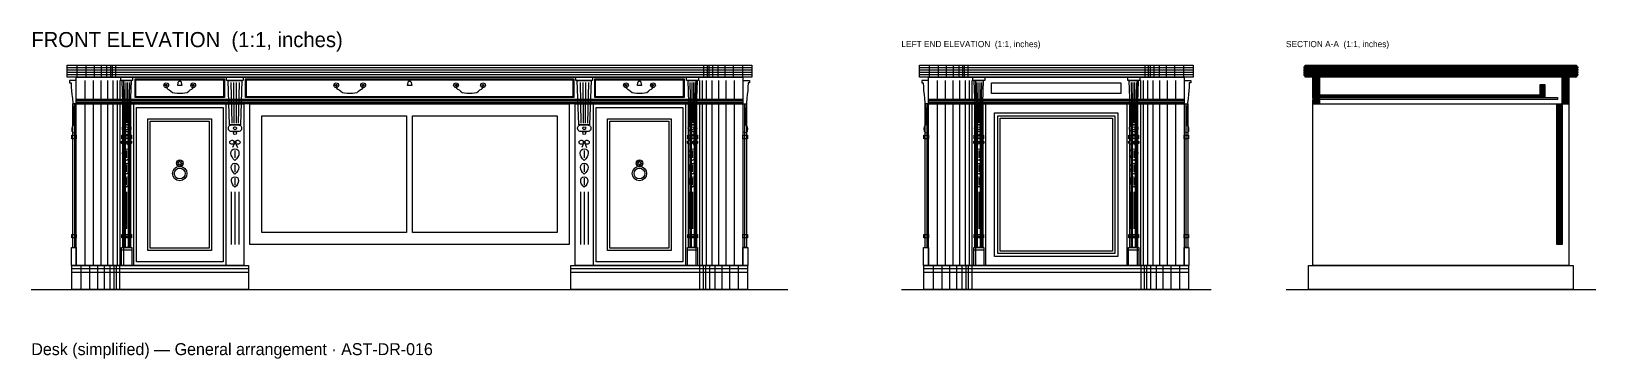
# Model space of a CAD drawing. Header units: inches. Extents: x 0 to 414, y -9 to 40.
# Drawn here: x 0 to 205.6, y -9.1 to 34 of the extents above; entities that cross this region are included whole.
import ezdxf

# ---------------------------------------------------------------- set-up
doc = ezdxf.new("R2010")
doc.units = ezdxf.units.IN
doc.header["$MEASUREMENT"] = 0
for name, color, linetype in [('Front elevation', 7, 'Continuous'), ('Left end elevation', 7, 'Continuous'), ('Section A-A', 7, 'Continuous'), ('Section A-A hatch', 8, 'Continuous')]:
    doc.layers.add(name, color=color, linetype=linetype)

msp = doc.modelspace()

# ---------------------------------------------------------------- hatches: boundary and pattern name
at = {"layer": 'Section A-A hatch'}
h = msp.add_hatch(dxfattribs=at)
h.set_pattern_fill('ANSI31', scale=0.1574803)
h.paths.add_polyline_path([(167.44, 29.53), (203.11, 29.53), (203.11, 29.37), (203.13, 29.37), (203.15, 29.36), (203.17, 29.36), (203.19, 29.35), (203.2, 29.34), (203.22, 29.32), (203.23, 29.31), (203.24, 29.29), (203.25, 29.27), (203.26, 29.25), (203.26, 29.23), (203.26, 29.21), (203.26, 29.19), (203.26, 29.17), (203.25, 29.15), (203.24, 29.13), (203.23, 29.12), (203.22, 29.1), (203.2, 29.09), (203.19, 29.08), (203.17, 29.07), (203.15, 29.06), (203.13, 29.06), (203.11, 29.06), (203.13, 29.05), (203.15, 29.05), (203.17, 29.04), (203.19, 29.03), (203.2, 29.02), (203.22, 29.01), (203.23, 28.99), (203.24, 28.98), (203.25, 28.96), (203.26, 28.94), (203.26, 28.92), (203.26, 28.9), (203.26, 28.88), (203.26, 28.86), (203.25, 28.84), (203.24, 28.82), (203.23, 28.8), (203.22, 28.79), (203.2, 28.77), (203.19, 28.76), (203.17, 28.75), (203.15, 28.75), (203.13, 28.74), (203.11, 28.74), (203.13, 28.74), (203.15, 28.73), (203.17, 28.73), (203.19, 28.72), (203.2, 28.71), (203.22, 28.69), (203.23, 28.68), (203.24, 28.66), (203.25, 28.64), (203.26, 28.62), (203.26, 28.6), (203.26, 28.58), (203.26, 28.56), (203.26, 28.54), (203.25, 28.52), (203.24, 28.5), (203.23, 28.49), (203.22, 28.47), (203.2, 28.46), (203.19, 28.45), (203.17, 28.44), (203.15, 28.43), (203.13, 28.43), (203.11, 28.43), (203.13, 28.42), (203.15, 28.42), (203.17, 28.41), (203.19, 28.4), (203.2, 28.39), (203.22, 28.38), (203.23, 28.36), (203.24, 28.35), (203.25, 28.33), (203.26, 28.31), (203.26, 28.29), (203.26, 28.27), (203.26, 28.25), (203.26, 28.23), (203.25, 28.21), (203.24, 28.19), (203.23, 28.17), (203.22, 28.16), (203.2, 28.14), (203.19, 28.13), (203.17, 28.12), (203.15, 28.12), (203.13, 28.11), (203.11, 28.11), (203.11, 27.95), (167.44, 27.95), (167.44, 28.11), (167.42, 28.11), (167.4, 28.12), (167.38, 28.12), (167.36, 28.13), (167.34, 28.14), (167.33, 28.16), (167.31, 28.17), (167.3, 28.19), (167.29, 28.21), (167.28, 28.23), (167.28, 28.25), (167.28, 28.27), (167.28, 28.29), (167.28, 28.31), (167.29, 28.33), (167.3, 28.35), (167.31, 28.36), (167.33, 28.38), (167.34, 28.39), (167.36, 28.4), (167.38, 28.41), (167.4, 28.42), (167.42, 28.42), (167.44, 28.43), (167.42, 28.43), (167.4, 28.43), (167.38, 28.44), (167.36, 28.45), (167.34, 28.46), (167.33, 28.47), (167.31, 28.49), (167.3, 28.5), (167.29, 28.52), (167.28, 28.54), (167.28, 28.56), (167.28, 28.58), (167.28, 28.6), (167.28, 28.62), (167.29, 28.64), (167.3, 28.66), (167.31, 28.68), (167.33, 28.69), (167.34, 28.71), (167.36, 28.72), (167.38, 28.73), (167.4, 28.73), (167.42, 28.74), (167.44, 28.74), (167.42, 28.74), (167.4, 28.75), (167.38, 28.75), (167.36, 28.76), (167.34, 28.77), (167.33, 28.79), (167.31, 28.8), (167.3, 28.82), (167.29, 28.84), (167.28, 28.86), (167.28, 28.88), (167.28, 28.9), (167.28, 28.92), (167.28, 28.94), (167.29, 28.96), (167.3, 28.98), (167.31, 28.99), (167.33, 29.01), (167.34, 29.02), (167.36, 29.03), (167.38, 29.04), (167.4, 29.05), (167.42, 29.05), (167.44, 29.06), (167.42, 29.06), (167.4, 29.06), (167.38, 29.07), (167.36, 29.08), (167.34, 29.09), (167.33, 29.1), (167.31, 29.12), (167.3, 29.13), (167.29, 29.15), (167.28, 29.17), (167.28, 29.19), (167.28, 29.21), (167.28, 29.23), (167.28, 29.25), (167.29, 29.27), (167.3, 29.29), (167.31, 29.31), (167.33, 29.32), (167.34, 29.34), (167.36, 29.35), (167.38, 29.36), (167.4, 29.36), (167.42, 29.37), (167.44, 29.37), (167.44, 29.53)])
h = msp.add_hatch(dxfattribs=at)
h.set_pattern_fill('ANSI31', scale=0.1574803)
h.paths.add_polyline_path([(168.46, 27.83), (169.33, 27.83), (169.33, 25.12), (168.46, 25.12), (168.46, 27.83)])
h = msp.add_hatch(dxfattribs=at)
h.set_pattern_fill('ANSI31', scale=0.1574803)
h.paths.add_polyline_path([(198.34, 26.97), (198.93, 26.97), (198.93, 25.24), (198.34, 25.24), (198.34, 26.97)])
h = msp.add_hatch(dxfattribs=at)
h.set_pattern_fill('ANSI31', scale=0.1574803)
h.paths.add_polyline_path([(201.22, 27.95), (202.08, 27.95), (202.08, 24.41), (201.22, 24.41), (201.22, 27.95)])
h = msp.add_hatch(dxfattribs=at)
h.set_pattern_fill('ANSI31', scale=0.1574803)
h.paths.add_polyline_path([(168.46, 25), (169.33, 25), (169.33, 24.41), (168.46, 24.41), (168.46, 25)])
h = msp.add_hatch(dxfattribs=at)
h.set_pattern_fill('ANSI31', scale=0.1574803)
h.paths.add_polyline_path([(169.33, 25.59), (198.93, 25.59), (198.93, 25.24), (169.33, 25.24), (169.33, 25.59)])
h = msp.add_hatch(dxfattribs=at)
h.set_pattern_fill('ANSI31', scale=0.1574803)
h.paths.add_polyline_path([(200.51, 24.41), (201.22, 24.41), (201.22, 5.91), (200.51, 5.91), (200.51, 24.41)])

# ---------------------------------------------------------------- linework, layer by layer
at = {"layer": 'Front elevation'}
for p, q in [((4.72, 29.21), (94.72, 29.21)), ((4.72, 28.9), (94.72, 28.9)), ((5.99, 29.53), (5.99, 27.95)), ((7.19, 29.53), (7.19, 27.95)), ((8.27, 29.53), (8.27, 27.95)), ((9.19, 29.53), (9.19, 27.95)), ((9.9, 29.53), (9.9, 27.95)), ((10.39, 29.53), (10.39, 27.95)), ((10.61, 29.53), (10.61, 27.95)), ((11.08, 29.53), (11.08, 27.95)), ((88.36, 29.53), (88.36, 27.95)), ((88.84, 29.53), (88.84, 27.95)), ((89.06, 29.53), (89.06, 27.95)), ((89.54, 29.53), (89.54, 27.95)), ((90.26, 29.53), (90.26, 27.95)), ((91.18, 29.53), (91.18, 27.95)), ((92.26, 29.53), (92.26, 27.95)), ((93.46, 29.53), (93.46, 27.95)), ((4.72, 28.58), (94.72, 28.58)), ((4.72, 28.27), (94.72, 28.27)), ((7.04, 27.48), (7.04, 25)), ((8.14, 27.48), (8.14, 25)), ((9.14, 27.48), (9.14, 25)), ((10.01, 27.48), (10.01, 25)), ((10.73, 27.48), (10.73, 25)), ((11.28, 27.48), (11.28, 25)), ((11.64, 27.48), (11.64, 25)), ((12.1, 27.48), (12.1, 25)), ((12.18, 27.24), (12.3, 21.89)), ((12.42, 27.24), (12.45, 21.89)), ((12.65, 27.24), (12.61, 21.89)), ((12.89, 27.24), (12.77, 21.89)), ((26.23, 27.24), (26.35, 21.89)), ((26.59, 27.24), (26.63, 21.89)), ((26.95, 27.24), (26.91, 21.89)), ((27.31, 27.24), (27.2, 21.89)), ((72.13, 27.24), (72.25, 21.89)), ((72.5, 27.24), (72.54, 21.89)), ((72.86, 27.24), (72.82, 21.89)), ((73.22, 27.24), (73.1, 21.89)), ((86.56, 27.24), (86.68, 21.89)), ((86.8, 27.24), (86.84, 21.89)), ((87.03, 27.24), (86.99, 21.89)), ((87.27, 27.24), (87.15, 21.89)), ((87.35, 27.48), (87.35, 25)), ((87.81, 27.48), (87.81, 25)), ((88.17, 27.48), (88.17, 25)), ((88.72, 27.48), (88.72, 25)), ((89.44, 27.48), (89.44, 25)), ((90.31, 27.48), (90.31, 25)), ((91.31, 27.48), (91.31, 25)), ((92.4, 27.48), (92.4, 25)), ((5.91, 24.8), (93.54, 24.8)), ((5.69, 24.41), (5.69, 5.51)), ((5.91, 24.61), (93.54, 24.61)), ((7.04, 24.41), (7.04, 3.15)), ((8.14, 24.41), (8.14, 3.15)), ((9.14, 24.41), (9.14, 3.15)), ((10.01, 24.41), (10.01, 3.15)), ((10.73, 24.41), (10.73, 3.15)), ((11.28, 24.41), (11.28, 3.15)), ((11.64, 24.41), (11.64, 3.15)), ((12.1, 24.41), (12.1, 3.15)), ((12.18, 24.41), (12.18, 5.51)), ((12.34, 24.41), (12.34, 5.51)), ((12.73, 24.41), (12.73, 5.51)), ((12.89, 24.41), (12.89, 5.51)), ((13.44, 24.41), (13.44, 3.15)), ((25.59, 24.41), (25.59, 3.15)), ((73.86, 24.41), (73.86, 3.15)), ((86.01, 24.41), (86.01, 3.15)), ((86.56, 24.41), (86.56, 5.51)), ((86.72, 24.41), (86.72, 5.51)), ((87.11, 24.41), (87.11, 5.51)), ((87.27, 24.41), (87.27, 5.51)), ((87.35, 24.41), (87.35, 3.15)), ((87.81, 24.41), (87.81, 3.15)), ((88.17, 24.41), (88.17, 3.15)), ((88.72, 24.41), (88.72, 3.15)), ((89.44, 24.41), (89.44, 3.15)), ((90.31, 24.41), (90.31, 3.15)), ((91.31, 24.41), (91.31, 3.15)), ((92.4, 24.41), (92.4, 3.15)), ((93.76, 24.41), (93.76, 5.51)), ((11.9, 20.08), (13.16, 20.08)), ((86.29, 20.08), (87.55, 20.08)), ((19.32, 16.62), (19.08, 16.62)), ((19.38, 16.76), (19.21, 16.93)), ((19.38, 16.48), (19.21, 16.32)), ((19.51, 16.82), (19.51, 17.06)), ((19.65, 16.76), (19.82, 16.93)), ((19.65, 16.48), (19.82, 16.32)), ((19.71, 16.62), (19.95, 16.62)), ((79.74, 16.62), (79.5, 16.62)), ((79.79, 16.76), (79.63, 16.93)), ((79.79, 16.48), (79.63, 16.32)), ((79.93, 16.82), (79.93, 17.06)), ((80.07, 16.76), (80.24, 16.93)), ((80.07, 16.48), (80.24, 16.32)), ((80.13, 16.62), (80.37, 16.62)), ((19.51, 16.43), (19.51, 16.19)), ((79.93, 16.43), (79.93, 16.19)), ((11.9, 7.01), (13.16, 7.01)), ((86.29, 7.01), (87.55, 7.01)), ((11.86, 5.2), (13.2, 5.2)), ((86.25, 5.2), (87.58, 5.2)), ((5.31, 2.76), (28.54, 2.76)), ((5.31, 2.28), (28.54, 2.28)), ((6.52, 3.15), (6.52, 0)), ((7.66, 3.15), (7.66, 0)), ((8.7, 3.15), (8.7, 0)), ((9.6, 3.15), (9.6, 0)), ((10.32, 3.15), (10.32, 0)), ((10.84, 3.15), (10.84, 0)), ((11.14, 3.15), (11.14, 0)), ((11.61, 3.15), (11.61, 0)), ((70.91, 2.76), (94.13, 2.76)), ((70.91, 2.28), (94.13, 2.28)), ((87.84, 3.15), (87.84, 0)), ((88.3, 3.15), (88.3, 0)), ((88.61, 3.15), (88.61, 0)), ((89.13, 3.15), (89.13, 0)), ((89.85, 3.15), (89.85, 0)), ((90.75, 3.15), (90.75, 0)), ((91.79, 3.15), (91.79, 0)), ((92.93, 3.15), (92.93, 0)), ((0, 0), (99.45, 0))]:
    msp.add_line(p, q, dxfattribs=at)
for points in [[(4.72, 29.53), (94.72, 29.53), (94.72, 27.95), (4.72, 27.95), (4.72, 29.53)], [(5.91, 27.48), (5.04, 27.48), (5.04, 27.17), (5.24, 27.17)], [(5.91, 27.95), (93.54, 27.95), (93.54, 25), (5.91, 25), (5.91, 27.95)], [(11.75, 27.95), (13.32, 27.95), (13.32, 27.48), (11.75, 27.48), (11.75, 27.95)], [(11.94, 27.48), (13.12, 27.48), (12.93, 21.65), (12.14, 21.65), (11.94, 27.48)], [(13.64, 27.72), (25.39, 27.72), (25.39, 25.24), (13.64, 25.24), (13.64, 27.72)], [(13.75, 27.6), (25.28, 27.6), (25.28, 25.35), (13.75, 25.35), (13.75, 27.6)], [(19.71, 27.24), (19.79, 26.85), (19.24, 26.85), (19.32, 27.24)], [(25.67, 27.95), (27.87, 27.95), (27.87, 27.48), (25.67, 27.48), (25.67, 27.95)], [(25.87, 27.48), (27.68, 27.48), (27.48, 21.65), (26.06, 21.65), (25.87, 27.48)], [(28.15, 27.72), (71.3, 27.72), (71.3, 25.24), (28.15, 25.24), (28.15, 27.72)], [(28.27, 27.6), (71.18, 27.6), (71.18, 25.35), (28.27, 25.35), (28.27, 27.6)], [(49.92, 27.24), (50, 26.85), (49.45, 26.85), (49.53, 27.24)], [(71.57, 27.95), (73.78, 27.95), (73.78, 27.48), (71.57, 27.48), (71.57, 27.95)], [(71.77, 27.48), (73.58, 27.48), (73.39, 21.65), (71.97, 21.65), (71.77, 27.48)], [(74.06, 27.72), (85.81, 27.72), (85.81, 25.24), (74.06, 25.24), (74.06, 27.72)], [(74.17, 27.6), (85.69, 27.6), (85.69, 25.35), (74.17, 25.35), (74.17, 27.6)], [(80.13, 27.24), (80.21, 26.85), (79.66, 26.85), (79.74, 27.24)], [(86.13, 27.95), (87.7, 27.95), (87.7, 27.48), (86.13, 27.48), (86.13, 27.95)], [(86.32, 27.48), (87.51, 27.48), (87.31, 21.65), (86.52, 21.65), (86.32, 27.48)], [(93.54, 27.48), (94.41, 27.48), (94.41, 27.17), (94.21, 27.17)], [(5.91, 25), (93.54, 25), (93.54, 24.41), (5.91, 24.41), (5.91, 25)], [(5.91, 24.41), (5.43, 24.41), (5.43, 5.51), (5.91, 5.51)], [(5.91, 24.41), (27.95, 24.41), (27.95, 3.15), (5.91, 3.15), (5.91, 24.41)], [(12.02, 24.41), (13.05, 24.41), (13.05, 5.51), (12.02, 5.51), (12.02, 24.41)], [(13.83, 23.94), (25.2, 23.94), (25.2, 3.62), (13.83, 3.62), (13.83, 23.94)], [(28.74, 24.41), (70.71, 24.41), (70.71, 5.91), (28.74, 5.91), (28.74, 24.41)], [(30.31, 22.83), (49.33, 22.83), (49.33, 7.48), (30.31, 7.48), (30.31, 22.83)], [(50.12, 22.83), (69.13, 22.83), (69.13, 7.48), (50.12, 7.48), (50.12, 22.83)], [(71.5, 24.41), (93.54, 24.41), (93.54, 3.15), (71.5, 3.15), (71.5, 24.41)], [(74.25, 23.94), (85.62, 23.94), (85.62, 3.62), (74.25, 3.62), (74.25, 23.94)], [(86.4, 24.41), (87.43, 24.41), (87.43, 5.51), (86.4, 5.51), (86.4, 24.41)], [(93.54, 24.41), (94.02, 24.41), (94.02, 5.51), (93.54, 5.51)], [(5.51, 20.63), (5.91, 20.71)], [(11.98, 21.18), (11.98, 21.26)], [(12.38, 21.65), (12.69, 21.65)], [(12.69, 20.79), (12.38, 20.79)], [(13.08, 21.26), (13.08, 21.18)], [(15.33, 22.44), (23.7, 22.44), (23.7, 5.12), (15.33, 5.12), (15.33, 22.44)], [(15.64, 22.13), (23.39, 22.13), (23.39, 5.43), (15.64, 5.43), (15.64, 22.13)], [(25.91, 21.18), (25.91, 21.26)], [(26.3, 21.65), (27.24, 21.65)], [(27.24, 20.79), (26.3, 20.79)], [(27.64, 21.26), (27.64, 21.18)], [(71.81, 21.18), (71.81, 21.26)], [(72.2, 21.65), (73.15, 21.65)], [(73.15, 20.79), (72.2, 20.79)], [(73.54, 21.26), (73.54, 21.18)], [(75.75, 22.44), (84.12, 22.44), (84.12, 5.12), (75.75, 5.12), (75.75, 22.44)], [(76.06, 22.13), (83.81, 22.13), (83.81, 5.43), (76.06, 5.43), (76.06, 22.13)], [(86.36, 21.18), (86.36, 21.26)], [(86.76, 21.65), (87.07, 21.65)], [(87.07, 20.79), (86.76, 20.79)], [(87.47, 21.26), (87.47, 21.18)], [(93.94, 20.63), (93.54, 20.71)], [(5.31, 20.31), (5.91, 20.31), (5.91, 19.84), (5.31, 19.84), (5.31, 20.31)], [(11.9, 20.31), (13.16, 20.31), (13.16, 19.84), (11.9, 19.84), (11.9, 20.31)], [(12.45, 19.25), (12.22, 18.66)], [(12.61, 19.25), (12.85, 18.66)], [(26.69, 19.25), (26.46, 18.66)], [(26.85, 19.25), (27.09, 18.66)], [(72.6, 19.25), (72.36, 18.66)], [(72.76, 19.25), (72.99, 18.66)], [(86.29, 20.31), (87.55, 20.31), (87.55, 19.84), (86.29, 19.84), (86.29, 20.31)], [(86.84, 19.25), (86.6, 18.66)], [(86.99, 19.25), (87.23, 18.66)], [(93.54, 20.31), (94.13, 20.31), (94.13, 19.84), (93.54, 19.84), (93.54, 20.31)], [(12.53, 18.3), (12.53, 17.3)], [(26.77, 18.3), (26.77, 17.3)], [(72.68, 18.3), (72.68, 17.3)], [(86.92, 18.3), (86.92, 17.3)], [(12.53, 16.42), (12.53, 15.48)], [(12.53, 14.63), (12.53, 13.74)], [(26.77, 16.42), (26.77, 15.48)], [(26.77, 14.63), (26.77, 13.74)], [(72.68, 16.42), (72.68, 15.48)], [(72.68, 14.63), (72.68, 13.74)], [(86.92, 16.42), (86.92, 15.48)], [(86.92, 14.63), (86.92, 13.74)], [(12.02, 12.86), (12.02, 7.95)], [(12.53, 12.86), (12.53, 7.95)], [(13.05, 12.86), (13.05, 7.95)], [(26.26, 12.86), (26.26, 5.91)], [(26.77, 12.86), (26.77, 5.91)], [(27.28, 12.86), (27.28, 5.91)], [(72.17, 12.86), (72.17, 5.91)], [(72.68, 12.86), (72.68, 5.91)], [(73.19, 12.86), (73.19, 5.91)], [(86.4, 12.86), (86.4, 7.95)], [(86.92, 12.86), (86.92, 7.95)], [(87.43, 12.86), (87.43, 7.95)], [(5.31, 7.24), (5.91, 7.24), (5.91, 6.77), (5.31, 6.77), (5.31, 7.24)], [(11.9, 7.24), (13.16, 7.24), (13.16, 6.77), (11.9, 6.77), (11.9, 7.24)], [(86.29, 7.24), (87.55, 7.24), (87.55, 6.77), (86.29, 6.77), (86.29, 7.24)], [(93.54, 7.24), (94.13, 7.24), (94.13, 6.77), (93.54, 6.77), (93.54, 7.24)], [(5.28, 5.51), (5.91, 5.51), (5.91, 3.15), (5.28, 3.15), (5.28, 5.51)], [(11.86, 5.51), (13.2, 5.51), (13.2, 3.15), (11.86, 3.15), (11.86, 5.51)], [(86.25, 5.51), (87.58, 5.51), (87.58, 3.15), (86.25, 3.15), (86.25, 5.51)], [(93.54, 5.51), (94.17, 5.51), (94.17, 3.15), (93.54, 3.15), (93.54, 5.51)], [(5.31, 3.15), (28.54, 3.15), (28.54, 0), (5.31, 0), (5.31, 3.15)], [(70.91, 3.15), (94.13, 3.15), (94.13, 0), (70.91, 0), (70.91, 3.15)]]:
    msp.add_lwpolyline(points, dxfattribs=at)
for centre, radius in [((17.74, 26.87), 0.315), ((17.74, 26.87), 0.118), ((21.29, 26.87), 0.315), ((21.29, 26.87), 0.118), ((40.08, 26.87), 0.315), ((40.08, 26.87), 0.118), ((43.62, 26.87), 0.315), ((43.62, 26.87), 0.118), ((55.83, 26.87), 0.315), ((55.83, 26.87), 0.118), ((59.37, 26.87), 0.315), ((59.37, 26.87), 0.118), ((78.16, 26.87), 0.315), ((78.16, 26.87), 0.118), ((81.71, 26.87), 0.315), ((81.71, 26.87), 0.118), ((12.53, 21.22), 0.197), ((12.53, 20.59), 0.197), ((26.77, 21.22), 0.197), ((26.77, 20.59), 0.197), ((72.68, 21.22), 0.197), ((72.68, 20.59), 0.197), ((86.92, 21.22), 0.197), ((86.92, 20.59), 0.197), ((12.53, 19.37), 0.138), ((26.77, 19.37), 0.138), ((72.68, 19.37), 0.138), ((86.92, 19.37), 0.138), ((19.51, 16.62), 0.433), ((19.51, 16.62), 0.197), ((79.93, 16.62), 0.433), ((79.93, 16.62), 0.197), ((19.51, 15.25), 0.945), ((19.51, 15.25), 0.709), ((79.93, 15.25), 0.945), ((79.93, 15.25), 0.709)]:
    msp.add_circle(centre, radius, dxfattribs=at)
for points in [[(5.24, 27.17), (5.24, 25.59), (5.55, 25.2), (5.59, 21.65)], [(17.74, 26.75), (17.74, 26.32), (18.1, 26.4), (18.33, 26.08)], [(20.7, 26.08), (20.93, 26.4), (21.29, 26.32), (21.29, 26.75)], [(40.08, 26.75), (40.08, 26.32), (40.43, 26.4), (40.67, 26.08)], [(43.03, 26.08), (43.27, 26.4), (43.62, 26.32), (43.62, 26.75)], [(55.83, 26.75), (55.83, 26.32), (56.18, 26.4), (56.42, 26.08)], [(58.78, 26.08), (59.02, 26.4), (59.37, 26.32), (59.37, 26.75)], [(78.16, 26.75), (78.16, 26.32), (78.52, 26.4), (78.75, 26.08)], [(81.12, 26.08), (81.35, 26.4), (81.71, 26.32), (81.71, 26.75)], [(94.21, 27.17), (94.21, 25.59), (93.9, 25.2), (93.86, 21.65)], [(5.59, 21.65), (5.28, 21.57), (5.2, 20.79), (5.51, 20.63)], [(93.86, 21.65), (94.17, 21.57), (94.25, 20.79), (93.94, 20.63)], [(12.53, 16.96), (11.86, 17.5), (11.8, 18.5), (12.53, 18.5)], [(12.53, 15.16), (11.9, 15.67), (11.84, 16.61), (12.53, 16.61)], [(12.53, 18.5), (13.27, 18.5), (13.2, 17.5), (12.53, 16.96)], [(12.53, 16.61), (13.23, 16.61), (13.16, 15.67), (12.53, 15.16)], [(26.77, 16.96), (26.1, 17.5), (26.04, 18.5), (26.77, 18.5)], [(26.77, 15.16), (26.14, 15.67), (26.08, 16.61), (26.77, 16.61)], [(26.77, 18.5), (27.51, 18.5), (27.44, 17.5), (26.77, 16.96)], [(26.77, 16.61), (27.46, 16.61), (27.4, 15.67), (26.77, 15.16)], [(72.68, 16.96), (72.01, 17.5), (71.94, 18.5), (72.68, 18.5)], [(72.68, 15.16), (72.05, 15.67), (71.99, 16.61), (72.68, 16.61)], [(72.68, 18.5), (73.41, 18.5), (73.35, 17.5), (72.68, 16.96)], [(72.68, 16.61), (73.37, 16.61), (73.31, 15.67), (72.68, 15.16)], [(86.92, 16.96), (86.25, 17.5), (86.18, 18.5), (86.92, 18.5)], [(86.92, 15.16), (86.29, 15.67), (86.22, 16.61), (86.92, 16.61)], [(86.92, 18.5), (87.65, 18.5), (87.58, 17.5), (86.92, 16.96)], [(86.92, 16.61), (87.61, 16.61), (87.54, 15.67), (86.92, 15.16)], [(12.53, 13.45), (11.94, 13.92), (11.88, 14.81), (12.53, 14.81)], [(12.53, 14.81), (13.18, 14.81), (13.12, 13.92), (12.53, 13.45)], [(26.77, 13.45), (26.18, 13.92), (26.12, 14.81), (26.77, 14.81)], [(26.77, 14.81), (27.42, 14.81), (27.36, 13.92), (26.77, 13.45)], [(72.68, 13.45), (72.09, 13.92), (72.03, 14.81), (72.68, 14.81)], [(72.68, 14.81), (73.33, 14.81), (73.27, 13.92), (72.68, 13.45)], [(86.92, 13.45), (86.32, 13.92), (86.26, 14.81), (86.92, 14.81)], [(86.92, 14.81), (87.57, 14.81), (87.51, 13.92), (86.92, 13.45)]]:
    msp.add_open_spline(points, degree=3, dxfattribs=at)
for points, knots in [([(19.32, 27.24), (19.32, 27.28), (19.33, 27.31), (19.34, 27.34), (19.36, 27.37), (19.39, 27.4), (19.42, 27.41), (19.45, 27.43), (19.48, 27.44), (19.51, 27.44), (19.55, 27.44), (19.58, 27.43), (19.61, 27.41), (19.64, 27.4), (19.67, 27.37), (19.69, 27.34), (19.7, 27.31), (19.71, 27.28), (19.71, 27.24)], [0, 0, 0, 0, 1, 1, 1, 2, 2, 2, 3, 3, 3, 4, 4, 4, 5, 5, 5, 6, 6, 6, 6]), ([(49.53, 27.24), (49.53, 27.28), (49.54, 27.31), (49.55, 27.34), (49.57, 27.37), (49.6, 27.4), (49.63, 27.41), (49.66, 27.43), (49.69, 27.44), (49.72, 27.44), (49.76, 27.44), (49.79, 27.43), (49.82, 27.41), (49.85, 27.4), (49.88, 27.37), (49.89, 27.34), (49.91, 27.31), (49.92, 27.28), (49.92, 27.24)], [0, 0, 0, 0, 1, 1, 1, 2, 2, 2, 3, 3, 3, 4, 4, 4, 5, 5, 5, 6, 6, 6, 6]), ([(79.74, 27.24), (79.74, 27.28), (79.75, 27.31), (79.76, 27.34), (79.78, 27.37), (79.81, 27.4), (79.84, 27.41), (79.87, 27.43), (79.9, 27.44), (79.93, 27.44), (79.97, 27.44), (80, 27.43), (80.03, 27.41), (80.06, 27.4), (80.09, 27.37), (80.1, 27.34), (80.12, 27.31), (80.13, 27.28), (80.13, 27.24)], [0, 0, 0, 0, 1, 1, 1, 2, 2, 2, 3, 3, 3, 4, 4, 4, 5, 5, 5, 6, 6, 6, 6]), ([(18.33, 26.08), (18.57, 25.81), (19.04, 25.85), (19.51, 25.85), (19.99, 25.85), (20.46, 25.81), (20.7, 26.08)], [0, 0, 0, 0, 1, 1, 1, 2, 2, 2, 2]), ([(40.67, 26.08), (40.91, 25.81), (41.38, 25.85), (41.85, 25.85), (42.32, 25.85), (42.8, 25.81), (43.03, 26.08)], [0, 0, 0, 0, 1, 1, 1, 2, 2, 2, 2]), ([(56.42, 26.08), (56.65, 25.81), (57.13, 25.85), (57.6, 25.85), (58.07, 25.85), (58.54, 25.81), (58.78, 26.08)], [0, 0, 0, 0, 1, 1, 1, 2, 2, 2, 2]), ([(78.75, 26.08), (78.99, 25.81), (79.46, 25.85), (79.93, 25.85), (80.41, 25.85), (80.88, 25.81), (81.12, 26.08)], [0, 0, 0, 0, 1, 1, 1, 2, 2, 2, 2]), ([(11.98, 21.26), (11.98, 21.33), (12, 21.4), (12.04, 21.46), (12.07, 21.52), (12.12, 21.57), (12.18, 21.6), (12.24, 21.64), (12.31, 21.65), (12.38, 21.65)], [0, 0, 0, 0, 1, 1, 1, 2, 2, 2, 3, 3, 3, 3]), ([(12.38, 20.79), (12.31, 20.79), (12.24, 20.81), (12.18, 20.84), (12.12, 20.87), (12.07, 20.92), (12.04, 20.98), (12, 21.04), (11.98, 21.11), (11.98, 21.18)], [0, 0, 0, 0, 1, 1, 1, 2, 2, 2, 3, 3, 3, 3]), ([(12.69, 21.65), (12.76, 21.65), (12.83, 21.64), (12.89, 21.6), (12.95, 21.57), (13, 21.52), (13.03, 21.46), (13.07, 21.4), (13.08, 21.33), (13.08, 21.26)], [0, 0, 0, 0, 1, 1, 1, 2, 2, 2, 3, 3, 3, 3]), ([(13.08, 21.18), (13.08, 21.11), (13.07, 21.04), (13.03, 20.98), (13, 20.92), (12.95, 20.87), (12.89, 20.84), (12.83, 20.81), (12.76, 20.79), (12.69, 20.79)], [0, 0, 0, 0, 1, 1, 1, 2, 2, 2, 3, 3, 3, 3]), ([(25.91, 21.26), (25.91, 21.33), (25.92, 21.4), (25.96, 21.46), (25.99, 21.52), (26.04, 21.57), (26.1, 21.6), (26.16, 21.64), (26.23, 21.65), (26.3, 21.65)], [0, 0, 0, 0, 1, 1, 1, 2, 2, 2, 3, 3, 3, 3]), ([(26.3, 20.79), (26.23, 20.79), (26.16, 20.81), (26.1, 20.84), (26.04, 20.87), (25.99, 20.92), (25.96, 20.98), (25.92, 21.04), (25.91, 21.11), (25.91, 21.18)], [0, 0, 0, 0, 1, 1, 1, 2, 2, 2, 3, 3, 3, 3]), ([(27.24, 21.65), (27.31, 21.65), (27.38, 21.64), (27.44, 21.6), (27.5, 21.57), (27.55, 21.52), (27.59, 21.46), (27.62, 21.4), (27.64, 21.33), (27.64, 21.26)], [0, 0, 0, 0, 1, 1, 1, 2, 2, 2, 3, 3, 3, 3]), ([(27.64, 21.18), (27.64, 21.11), (27.62, 21.04), (27.59, 20.98), (27.55, 20.92), (27.5, 20.87), (27.44, 20.84), (27.38, 20.81), (27.31, 20.79), (27.24, 20.79)], [0, 0, 0, 0, 1, 1, 1, 2, 2, 2, 3, 3, 3, 3]), ([(71.81, 21.26), (71.81, 21.33), (71.83, 21.4), (71.86, 21.46), (71.9, 21.52), (71.95, 21.57), (72.01, 21.6), (72.07, 21.64), (72.14, 21.65), (72.2, 21.65)], [0, 0, 0, 0, 1, 1, 1, 2, 2, 2, 3, 3, 3, 3]), ([(72.2, 20.79), (72.14, 20.79), (72.07, 20.81), (72.01, 20.84), (71.95, 20.87), (71.9, 20.92), (71.86, 20.98), (71.83, 21.04), (71.81, 21.11), (71.81, 21.18)], [0, 0, 0, 0, 1, 1, 1, 2, 2, 2, 3, 3, 3, 3]), ([(73.15, 21.65), (73.22, 21.65), (73.29, 21.64), (73.35, 21.6), (73.41, 21.57), (73.46, 21.52), (73.49, 21.46), (73.53, 21.4), (73.54, 21.33), (73.54, 21.26)], [0, 0, 0, 0, 1, 1, 1, 2, 2, 2, 3, 3, 3, 3]), ([(73.54, 21.18), (73.54, 21.11), (73.53, 21.04), (73.49, 20.98), (73.46, 20.92), (73.41, 20.87), (73.35, 20.84), (73.29, 20.81), (73.22, 20.79), (73.15, 20.79)], [0, 0, 0, 0, 1, 1, 1, 2, 2, 2, 3, 3, 3, 3]), ([(86.36, 21.26), (86.36, 21.33), (86.38, 21.4), (86.42, 21.46), (86.45, 21.52), (86.5, 21.57), (86.56, 21.6), (86.62, 21.64), (86.69, 21.65), (86.76, 21.65)], [0, 0, 0, 0, 1, 1, 1, 2, 2, 2, 3, 3, 3, 3]), ([(86.76, 20.79), (86.69, 20.79), (86.62, 20.81), (86.56, 20.84), (86.5, 20.87), (86.45, 20.92), (86.42, 20.98), (86.38, 21.04), (86.36, 21.11), (86.36, 21.18)], [0, 0, 0, 0, 1, 1, 1, 2, 2, 2, 3, 3, 3, 3]), ([(87.07, 21.65), (87.14, 21.65), (87.21, 21.64), (87.27, 21.6), (87.33, 21.57), (87.38, 21.52), (87.41, 21.46), (87.45, 21.4), (87.47, 21.33), (87.47, 21.26)], [0, 0, 0, 0, 1, 1, 1, 2, 2, 2, 3, 3, 3, 3]), ([(87.47, 21.18), (87.47, 21.11), (87.45, 21.04), (87.41, 20.98), (87.38, 20.92), (87.33, 20.87), (87.27, 20.84), (87.21, 20.81), (87.14, 20.79), (87.07, 20.79)], [0, 0, 0, 0, 1, 1, 1, 2, 2, 2, 3, 3, 3, 3]), ([(12.53, 19.37), (12.53, 19.33), (12.52, 19.29), (12.49, 19.26), (12.45, 19.23), (12.41, 19.2), (12.36, 19.18), (12.3, 19.16), (12.24, 19.15), (12.18, 19.15), (12.12, 19.15), (12.06, 19.16), (12, 19.18), (11.95, 19.2), (11.9, 19.23), (11.87, 19.26), (11.84, 19.29), (11.82, 19.33), (11.82, 19.37), (11.82, 19.41), (11.84, 19.45), (11.87, 19.48), (11.9, 19.51), (11.95, 19.54), (12, 19.56), (12.06, 19.58), (12.12, 19.59), (12.18, 19.59), (12.24, 19.59), (12.3, 19.58), (12.36, 19.56), (12.41, 19.54), (12.45, 19.51), (12.49, 19.48), (12.52, 19.45), (12.53, 19.41), (12.53, 19.37)], [0, 0, 0, 0, 1, 1, 1, 2, 2, 2, 3, 3, 3, 4, 4, 4, 5, 5, 5, 6, 6, 6, 7, 7, 7, 8, 8, 8, 9, 9, 9, 10, 10, 10, 11, 11, 11, 12, 12, 12, 12]), ([(13.24, 19.37), (13.24, 19.33), (13.23, 19.29), (13.19, 19.26), (13.16, 19.23), (13.12, 19.2), (13.06, 19.18), (13.01, 19.16), (12.95, 19.15), (12.89, 19.15), (12.83, 19.15), (12.76, 19.16), (12.71, 19.18), (12.66, 19.2), (12.61, 19.23), (12.58, 19.26), (12.55, 19.29), (12.53, 19.33), (12.53, 19.37), (12.53, 19.41), (12.55, 19.45), (12.58, 19.48), (12.61, 19.51), (12.66, 19.54), (12.71, 19.56), (12.76, 19.58), (12.83, 19.59), (12.89, 19.59), (12.95, 19.59), (13.01, 19.58), (13.06, 19.56), (13.12, 19.54), (13.16, 19.51), (13.19, 19.48), (13.23, 19.45), (13.24, 19.41), (13.24, 19.37)], [0, 0, 0, 0, 1, 1, 1, 2, 2, 2, 3, 3, 3, 4, 4, 4, 5, 5, 5, 6, 6, 6, 7, 7, 7, 8, 8, 8, 9, 9, 9, 10, 10, 10, 11, 11, 11, 12, 12, 12, 12]), ([(26.77, 19.37), (26.77, 19.33), (26.76, 19.29), (26.72, 19.26), (26.69, 19.23), (26.65, 19.2), (26.59, 19.18), (26.54, 19.16), (26.48, 19.15), (26.42, 19.15), (26.36, 19.15), (26.29, 19.16), (26.24, 19.18), (26.19, 19.2), (26.14, 19.23), (26.11, 19.26), (26.08, 19.29), (26.06, 19.33), (26.06, 19.37), (26.06, 19.41), (26.08, 19.45), (26.11, 19.48), (26.14, 19.51), (26.19, 19.54), (26.24, 19.56), (26.29, 19.58), (26.36, 19.59), (26.42, 19.59), (26.48, 19.59), (26.54, 19.58), (26.59, 19.56), (26.65, 19.54), (26.69, 19.51), (26.72, 19.48), (26.76, 19.45), (26.77, 19.41), (26.77, 19.37)], [0, 0, 0, 0, 1, 1, 1, 2, 2, 2, 3, 3, 3, 4, 4, 4, 5, 5, 5, 6, 6, 6, 7, 7, 7, 8, 8, 8, 9, 9, 9, 10, 10, 10, 11, 11, 11, 12, 12, 12, 12]), ([(27.48, 19.37), (27.48, 19.33), (27.46, 19.29), (27.43, 19.26), (27.4, 19.23), (27.36, 19.2), (27.3, 19.18), (27.25, 19.16), (27.19, 19.15), (27.13, 19.15), (27.06, 19.15), (27, 19.16), (26.95, 19.18), (26.89, 19.2), (26.85, 19.23), (26.82, 19.26), (26.79, 19.29), (26.77, 19.33), (26.77, 19.37), (26.77, 19.41), (26.79, 19.45), (26.82, 19.48), (26.85, 19.51), (26.89, 19.54), (26.95, 19.56), (27, 19.58), (27.06, 19.59), (27.13, 19.59), (27.19, 19.59), (27.25, 19.58), (27.3, 19.56), (27.36, 19.54), (27.4, 19.51), (27.43, 19.48), (27.46, 19.45), (27.48, 19.41), (27.48, 19.37)], [0, 0, 0, 0, 1, 1, 1, 2, 2, 2, 3, 3, 3, 4, 4, 4, 5, 5, 5, 6, 6, 6, 7, 7, 7, 8, 8, 8, 9, 9, 9, 10, 10, 10, 11, 11, 11, 12, 12, 12, 12]), ([(72.68, 19.37), (72.68, 19.33), (72.66, 19.29), (72.63, 19.26), (72.6, 19.23), (72.55, 19.2), (72.5, 19.18), (72.45, 19.16), (72.39, 19.15), (72.32, 19.15), (72.26, 19.15), (72.2, 19.16), (72.15, 19.18), (72.09, 19.2), (72.05, 19.23), (72.02, 19.26), (71.98, 19.29), (71.97, 19.33), (71.97, 19.37), (71.97, 19.41), (71.98, 19.45), (72.02, 19.48), (72.05, 19.51), (72.09, 19.54), (72.15, 19.56), (72.2, 19.58), (72.26, 19.59), (72.32, 19.59), (72.39, 19.59), (72.45, 19.58), (72.5, 19.56), (72.55, 19.54), (72.6, 19.51), (72.63, 19.48), (72.66, 19.45), (72.68, 19.41), (72.68, 19.37)], [0, 0, 0, 0, 1, 1, 1, 2, 2, 2, 3, 3, 3, 4, 4, 4, 5, 5, 5, 6, 6, 6, 7, 7, 7, 8, 8, 8, 9, 9, 9, 10, 10, 10, 11, 11, 11, 12, 12, 12, 12]), ([(73.39, 19.37), (73.39, 19.33), (73.37, 19.29), (73.34, 19.26), (73.31, 19.23), (73.26, 19.2), (73.21, 19.18), (73.15, 19.16), (73.09, 19.15), (73.03, 19.15), (72.97, 19.15), (72.91, 19.16), (72.85, 19.18), (72.8, 19.2), (72.76, 19.23), (72.72, 19.26), (72.69, 19.29), (72.68, 19.33), (72.68, 19.37), (72.68, 19.41), (72.69, 19.45), (72.72, 19.48), (72.76, 19.51), (72.8, 19.54), (72.85, 19.56), (72.91, 19.58), (72.97, 19.59), (73.03, 19.59), (73.09, 19.59), (73.15, 19.58), (73.21, 19.56), (73.26, 19.54), (73.31, 19.51), (73.34, 19.48), (73.37, 19.45), (73.39, 19.41), (73.39, 19.37)], [0, 0, 0, 0, 1, 1, 1, 2, 2, 2, 3, 3, 3, 4, 4, 4, 5, 5, 5, 6, 6, 6, 7, 7, 7, 8, 8, 8, 9, 9, 9, 10, 10, 10, 11, 11, 11, 12, 12, 12, 12]), ([(86.92, 19.37), (86.92, 19.33), (86.9, 19.29), (86.87, 19.26), (86.84, 19.23), (86.79, 19.2), (86.74, 19.18), (86.68, 19.16), (86.62, 19.15), (86.56, 19.15), (86.5, 19.15), (86.44, 19.16), (86.38, 19.18), (86.33, 19.2), (86.29, 19.23), (86.25, 19.26), (86.22, 19.29), (86.21, 19.33), (86.21, 19.37), (86.21, 19.41), (86.22, 19.45), (86.25, 19.48), (86.29, 19.51), (86.33, 19.54), (86.38, 19.56), (86.44, 19.58), (86.5, 19.59), (86.56, 19.59), (86.62, 19.59), (86.68, 19.58), (86.74, 19.56), (86.79, 19.54), (86.84, 19.51), (86.87, 19.48), (86.9, 19.45), (86.92, 19.41), (86.92, 19.37)], [0, 0, 0, 0, 1, 1, 1, 2, 2, 2, 3, 3, 3, 4, 4, 4, 5, 5, 5, 6, 6, 6, 7, 7, 7, 8, 8, 8, 9, 9, 9, 10, 10, 10, 11, 11, 11, 12, 12, 12, 12]), ([(87.62, 19.37), (87.62, 19.33), (87.61, 19.29), (87.58, 19.26), (87.55, 19.23), (87.5, 19.2), (87.45, 19.18), (87.39, 19.16), (87.33, 19.15), (87.27, 19.15), (87.21, 19.15), (87.15, 19.16), (87.09, 19.18), (87.04, 19.2), (86.99, 19.23), (86.96, 19.26), (86.93, 19.29), (86.92, 19.33), (86.92, 19.37), (86.92, 19.41), (86.93, 19.45), (86.96, 19.48), (86.99, 19.51), (87.04, 19.54), (87.09, 19.56), (87.15, 19.58), (87.21, 19.59), (87.27, 19.59), (87.33, 19.59), (87.39, 19.58), (87.45, 19.56), (87.5, 19.54), (87.55, 19.51), (87.58, 19.48), (87.61, 19.45), (87.62, 19.41), (87.62, 19.37)], [0, 0, 0, 0, 1, 1, 1, 2, 2, 2, 3, 3, 3, 4, 4, 4, 5, 5, 5, 6, 6, 6, 7, 7, 7, 8, 8, 8, 9, 9, 9, 10, 10, 10, 11, 11, 11, 12, 12, 12, 12])]:
    msp.add_open_spline(points, degree=3, knots=knots, dxfattribs=at)
at = {"layer": 'Left end elevation'}
for p, q in [((116.73, 29.21), (152.71, 29.21)), ((116.73, 28.9), (152.71, 28.9)), ((118, 29.53), (118, 27.95)), ((119.19, 29.53), (119.19, 27.95)), ((120.27, 29.53), (120.27, 27.95)), ((121.19, 29.53), (121.19, 27.95)), ((121.91, 29.53), (121.91, 27.95)), ((122.39, 29.53), (122.39, 27.95)), ((122.62, 29.53), (122.62, 27.95)), ((123.09, 29.53), (123.09, 27.95)), ((146.35, 29.53), (146.35, 27.95)), ((146.82, 29.53), (146.82, 27.95)), ((147.05, 29.53), (147.05, 27.95)), ((147.53, 29.53), (147.53, 27.95)), ((148.25, 29.53), (148.25, 27.95)), ((149.17, 29.53), (149.17, 27.95)), ((150.25, 29.53), (150.25, 27.95)), ((151.44, 29.53), (151.44, 27.95)), ((116.73, 28.58), (152.71, 28.58)), ((116.73, 28.27), (152.71, 28.27)), ((119.05, 27.48), (119.05, 25)), ((120.14, 27.48), (120.14, 25)), ((121.14, 27.48), (121.14, 25)), ((122.01, 27.48), (122.01, 25)), ((122.73, 27.48), (122.73, 25)), ((123.28, 27.48), (123.28, 25)), ((123.64, 27.48), (123.64, 25)), ((124.1, 27.48), (124.1, 25)), ((124.18, 27.24), (124.3, 21.89)), ((124.42, 27.24), (124.46, 21.89)), ((124.66, 27.24), (124.62, 21.89)), ((124.89, 27.24), (124.77, 21.89)), ((144.55, 27.24), (144.67, 21.89)), ((144.79, 27.24), (144.82, 21.89)), ((145.02, 27.24), (144.98, 21.89)), ((145.26, 27.24), (145.14, 21.89)), ((145.34, 27.48), (145.34, 25)), ((145.8, 27.48), (145.8, 25)), ((146.16, 27.48), (146.16, 25)), ((146.71, 27.48), (146.71, 25)), ((147.43, 27.48), (147.43, 25)), ((148.3, 27.48), (148.3, 25)), ((149.3, 27.48), (149.3, 25)), ((150.39, 27.48), (150.39, 25)), ((117.91, 24.8), (151.53, 24.8)), ((117.7, 24.41), (117.7, 5.51)), ((117.91, 24.61), (151.53, 24.61)), ((119.05, 24.41), (119.05, 3.15)), ((120.14, 24.41), (120.14, 3.15)), ((121.14, 24.41), (121.14, 3.15)), ((122.01, 24.41), (122.01, 3.15)), ((122.73, 24.41), (122.73, 3.15)), ((123.28, 24.41), (123.28, 3.15)), ((123.64, 24.41), (123.64, 3.15)), ((124.1, 24.41), (124.1, 3.15)), ((124.18, 24.41), (124.18, 5.51)), ((124.34, 24.41), (124.34, 5.51)), ((124.73, 24.41), (124.73, 5.51)), ((124.89, 24.41), (124.89, 5.51)), ((125.44, 24.41), (125.44, 3.15)), ((144, 24.41), (144, 3.15)), ((144.55, 24.41), (144.55, 5.51)), ((144.71, 24.41), (144.71, 5.51)), ((145.1, 24.41), (145.1, 5.51)), ((145.26, 24.41), (145.26, 5.51)), ((145.34, 24.41), (145.34, 3.15)), ((145.8, 24.41), (145.8, 3.15)), ((146.16, 24.41), (146.16, 3.15)), ((146.71, 24.41), (146.71, 3.15)), ((147.43, 24.41), (147.43, 3.15)), ((148.3, 24.41), (148.3, 3.15)), ((149.3, 24.41), (149.3, 3.15)), ((150.39, 24.41), (150.39, 3.15)), ((151.74, 24.41), (151.74, 5.51)), ((123.91, 20.08), (125.17, 20.08)), ((144.27, 20.08), (145.53, 20.08)), ((123.91, 7.01), (125.17, 7.01)), ((144.27, 7.01), (145.53, 7.01)), ((123.87, 5.2), (125.21, 5.2)), ((144.23, 5.2), (145.57, 5.2)), ((117.32, 2.76), (152.12, 2.76)), ((117.32, 2.28), (152.12, 2.28)), ((118.52, 3.15), (118.52, 0)), ((119.67, 3.15), (119.67, 0)), ((120.71, 3.15), (120.71, 0)), ((121.6, 3.15), (121.6, 0)), ((122.32, 3.15), (122.32, 0)), ((122.85, 3.15), (122.85, 0)), ((123.15, 3.15), (123.15, 0)), ((123.62, 3.15), (123.62, 0)), ((145.83, 3.15), (145.83, 0)), ((146.29, 3.15), (146.29, 0)), ((146.59, 3.15), (146.59, 0)), ((147.12, 3.15), (147.12, 0)), ((147.84, 3.15), (147.84, 0)), ((148.74, 3.15), (148.74, 0)), ((149.77, 3.15), (149.77, 0)), ((150.92, 3.15), (150.92, 0)), ((114.37, 0), (155.07, 0))]:
    msp.add_line(p, q, dxfattribs=at)
for points in [[(116.73, 29.53), (152.71, 29.53), (152.71, 27.95), (116.73, 27.95), (116.73, 29.53)], [(117.91, 27.48), (117.04, 27.48), (117.04, 27.17), (117.24, 27.17)], [(117.91, 27.95), (151.53, 27.95), (151.53, 25), (117.91, 25), (117.91, 27.95)], [(123.75, 27.95), (125.32, 27.95), (125.32, 27.48), (123.75, 27.48), (123.75, 27.95)], [(123.95, 27.48), (125.13, 27.48), (124.93, 21.65), (124.14, 21.65), (123.95, 27.48)], [(126.23, 27.17), (143.21, 27.17), (143.21, 25.79), (126.23, 25.79), (126.23, 27.17)], [(144.12, 27.95), (145.69, 27.95), (145.69, 27.48), (144.12, 27.48), (144.12, 27.95)], [(144.31, 27.48), (145.49, 27.48), (145.3, 21.65), (144.51, 21.65), (144.31, 27.48)], [(151.53, 27.48), (152.4, 27.48), (152.4, 27.17), (152.2, 27.17)], [(117.91, 25), (151.53, 25), (151.53, 24.41), (117.91, 24.41), (117.91, 25)], [(117.91, 24.41), (117.44, 24.41), (117.44, 5.51), (117.91, 5.51)], [(117.91, 24.41), (151.53, 24.41), (151.53, 3.15), (117.91, 3.15), (117.91, 24.41)], [(124.03, 24.41), (125.05, 24.41), (125.05, 5.51), (124.03, 5.51), (124.03, 24.41)], [(126.62, 23.23), (142.82, 23.23), (142.82, 4.33), (126.62, 4.33), (126.62, 23.23)], [(127.02, 22.83), (142.42, 22.83), (142.42, 4.72), (127.02, 4.72), (127.02, 22.83)], [(144.39, 24.41), (145.42, 24.41), (145.42, 5.51), (144.39, 5.51), (144.39, 24.41)], [(151.53, 24.41), (152, 24.41), (152, 5.51), (151.53, 5.51)], [(117.52, 20.63), (117.91, 20.71)], [(123.99, 21.18), (123.99, 21.26)], [(124.38, 21.65), (124.69, 21.65)], [(124.69, 20.79), (124.38, 20.79)], [(125.09, 21.26), (125.09, 21.18)], [(127.33, 22.52), (142.11, 22.52), (142.11, 5.04), (127.33, 5.04), (127.33, 22.52)], [(144.35, 21.18), (144.35, 21.26)], [(144.75, 21.65), (145.06, 21.65)], [(145.06, 20.79), (144.75, 20.79)], [(145.45, 21.26), (145.45, 21.18)], [(151.93, 20.63), (151.53, 20.71)], [(117.32, 20.31), (117.91, 20.31), (117.91, 19.84), (117.32, 19.84), (117.32, 20.31)], [(123.91, 20.31), (125.17, 20.31), (125.17, 19.84), (123.91, 19.84), (123.91, 20.31)], [(124.46, 19.25), (124.22, 18.66)], [(124.62, 19.25), (124.85, 18.66)], [(144.27, 20.31), (145.53, 20.31), (145.53, 19.84), (144.27, 19.84), (144.27, 20.31)], [(144.82, 19.25), (144.59, 18.66)], [(144.98, 19.25), (145.22, 18.66)], [(151.53, 20.31), (152.12, 20.31), (152.12, 19.84), (151.53, 19.84), (151.53, 20.31)], [(124.54, 18.3), (124.54, 17.3)], [(144.9, 18.3), (144.9, 17.3)], [(124.54, 16.42), (124.54, 15.48)], [(124.54, 14.63), (124.54, 13.74)], [(144.9, 16.42), (144.9, 15.48)], [(144.9, 14.63), (144.9, 13.74)], [(124.03, 12.86), (124.03, 7.95)], [(124.54, 12.86), (124.54, 7.95)], [(125.05, 12.86), (125.05, 7.95)], [(144.39, 12.86), (144.39, 7.95)], [(144.9, 12.86), (144.9, 7.95)], [(145.42, 12.86), (145.42, 7.95)], [(117.32, 7.24), (117.91, 7.24), (117.91, 6.77), (117.32, 6.77), (117.32, 7.24)], [(123.91, 7.24), (125.17, 7.24), (125.17, 6.77), (123.91, 6.77), (123.91, 7.24)], [(144.27, 7.24), (145.53, 7.24), (145.53, 6.77), (144.27, 6.77), (144.27, 7.24)], [(151.53, 7.24), (152.12, 7.24), (152.12, 6.77), (151.53, 6.77), (151.53, 7.24)], [(117.28, 5.51), (117.91, 5.51), (117.91, 3.15), (117.28, 3.15), (117.28, 5.51)], [(123.87, 5.51), (125.21, 5.51), (125.21, 3.15), (123.87, 3.15), (123.87, 5.51)], [(144.23, 5.51), (145.57, 5.51), (145.57, 3.15), (144.23, 3.15), (144.23, 5.51)], [(151.53, 5.51), (152.16, 5.51), (152.16, 3.15), (151.53, 3.15), (151.53, 5.51)], [(117.32, 3.15), (152.12, 3.15), (152.12, 0), (117.32, 0), (117.32, 3.15)]]:
    msp.add_lwpolyline(points, dxfattribs=at)
for centre, radius in [((124.54, 21.22), 0.197), ((124.54, 20.59), 0.197), ((144.9, 21.22), 0.197), ((144.9, 20.59), 0.197), ((124.54, 19.37), 0.138), ((144.9, 19.37), 0.138)]:
    msp.add_circle(centre, radius, dxfattribs=at)
for points in [[(117.24, 27.17), (117.24, 25.59), (117.56, 25.2), (117.59, 21.65)], [(152.2, 27.17), (152.2, 25.59), (151.89, 25.2), (151.85, 21.65)], [(117.59, 21.65), (117.28, 21.57), (117.2, 20.79), (117.52, 20.63)], [(151.85, 21.65), (152.16, 21.57), (152.24, 20.79), (151.93, 20.63)], [(124.54, 16.96), (123.87, 17.5), (123.8, 18.5), (124.54, 18.5)], [(124.54, 15.16), (123.91, 15.67), (123.85, 16.61), (124.54, 16.61)], [(124.54, 18.5), (125.27, 18.5), (125.21, 17.5), (124.54, 16.96)], [(124.54, 16.61), (125.23, 16.61), (125.17, 15.67), (124.54, 15.16)], [(144.9, 16.96), (144.23, 17.5), (144.17, 18.5), (144.9, 18.5)], [(144.9, 15.16), (144.27, 15.67), (144.21, 16.61), (144.9, 16.61)], [(144.9, 18.5), (145.64, 18.5), (145.57, 17.5), (144.9, 16.96)], [(144.9, 16.61), (145.6, 16.61), (145.53, 15.67), (144.9, 15.16)], [(124.54, 13.45), (123.95, 13.92), (123.89, 14.81), (124.54, 14.81)], [(124.54, 14.81), (125.19, 14.81), (125.13, 13.92), (124.54, 13.45)], [(144.9, 13.45), (144.31, 13.92), (144.25, 14.81), (144.9, 14.81)], [(144.9, 14.81), (145.55, 14.81), (145.49, 13.92), (144.9, 13.45)]]:
    msp.add_open_spline(points, degree=3, dxfattribs=at)
for points, knots in [([(123.99, 21.26), (123.99, 21.33), (124, 21.4), (124.04, 21.46), (124.07, 21.52), (124.12, 21.57), (124.18, 21.6), (124.24, 21.64), (124.31, 21.65), (124.38, 21.65)], [0, 0, 0, 0, 1, 1, 1, 2, 2, 2, 3, 3, 3, 3]), ([(124.38, 20.79), (124.31, 20.79), (124.24, 20.81), (124.18, 20.84), (124.12, 20.87), (124.07, 20.92), (124.04, 20.98), (124, 21.04), (123.99, 21.11), (123.99, 21.18)], [0, 0, 0, 0, 1, 1, 1, 2, 2, 2, 3, 3, 3, 3]), ([(124.69, 21.65), (124.76, 21.65), (124.83, 21.64), (124.89, 21.6), (124.95, 21.57), (125, 21.52), (125.04, 21.46), (125.07, 21.4), (125.09, 21.33), (125.09, 21.26)], [0, 0, 0, 0, 1, 1, 1, 2, 2, 2, 3, 3, 3, 3]), ([(125.09, 21.18), (125.09, 21.11), (125.07, 21.04), (125.04, 20.98), (125, 20.92), (124.95, 20.87), (124.89, 20.84), (124.83, 20.81), (124.76, 20.79), (124.69, 20.79)], [0, 0, 0, 0, 1, 1, 1, 2, 2, 2, 3, 3, 3, 3]), ([(144.35, 21.26), (144.35, 21.33), (144.37, 21.4), (144.41, 21.46), (144.44, 21.52), (144.49, 21.57), (144.55, 21.6), (144.61, 21.64), (144.68, 21.65), (144.75, 21.65)], [0, 0, 0, 0, 1, 1, 1, 2, 2, 2, 3, 3, 3, 3]), ([(144.75, 20.79), (144.68, 20.79), (144.61, 20.81), (144.55, 20.84), (144.49, 20.87), (144.44, 20.92), (144.41, 20.98), (144.37, 21.04), (144.35, 21.11), (144.35, 21.18)], [0, 0, 0, 0, 1, 1, 1, 2, 2, 2, 3, 3, 3, 3]), ([(145.06, 21.65), (145.13, 21.65), (145.2, 21.64), (145.26, 21.6), (145.32, 21.57), (145.37, 21.52), (145.4, 21.46), (145.44, 21.4), (145.45, 21.33), (145.45, 21.26)], [0, 0, 0, 0, 1, 1, 1, 2, 2, 2, 3, 3, 3, 3]), ([(145.45, 21.18), (145.45, 21.11), (145.44, 21.04), (145.4, 20.98), (145.37, 20.92), (145.32, 20.87), (145.26, 20.84), (145.2, 20.81), (145.13, 20.79), (145.06, 20.79)], [0, 0, 0, 0, 1, 1, 1, 2, 2, 2, 3, 3, 3, 3]), ([(124.54, 19.37), (124.54, 19.33), (124.52, 19.29), (124.49, 19.26), (124.46, 19.23), (124.41, 19.2), (124.36, 19.18), (124.31, 19.16), (124.25, 19.15), (124.18, 19.15), (124.12, 19.15), (124.06, 19.16), (124.01, 19.18), (123.95, 19.2), (123.91, 19.23), (123.88, 19.26), (123.85, 19.29), (123.83, 19.33), (123.83, 19.37), (123.83, 19.41), (123.85, 19.45), (123.88, 19.48), (123.91, 19.51), (123.95, 19.54), (124.01, 19.56), (124.06, 19.58), (124.12, 19.59), (124.18, 19.59), (124.25, 19.59), (124.31, 19.58), (124.36, 19.56), (124.41, 19.54), (124.46, 19.51), (124.49, 19.48), (124.52, 19.45), (124.54, 19.41), (124.54, 19.37)], [0, 0, 0, 0, 1, 1, 1, 2, 2, 2, 3, 3, 3, 4, 4, 4, 5, 5, 5, 6, 6, 6, 7, 7, 7, 8, 8, 8, 9, 9, 9, 10, 10, 10, 11, 11, 11, 12, 12, 12, 12]), ([(125.25, 19.37), (125.25, 19.33), (125.23, 19.29), (125.2, 19.26), (125.17, 19.23), (125.12, 19.2), (125.07, 19.18), (125.02, 19.16), (124.95, 19.15), (124.89, 19.15), (124.83, 19.15), (124.77, 19.16), (124.71, 19.18), (124.66, 19.2), (124.62, 19.23), (124.58, 19.26), (124.55, 19.29), (124.54, 19.33), (124.54, 19.37), (124.54, 19.41), (124.55, 19.45), (124.58, 19.48), (124.62, 19.51), (124.66, 19.54), (124.71, 19.56), (124.77, 19.58), (124.83, 19.59), (124.89, 19.59), (124.95, 19.59), (125.02, 19.58), (125.07, 19.56), (125.12, 19.54), (125.17, 19.51), (125.2, 19.48), (125.23, 19.45), (125.25, 19.41), (125.25, 19.37)], [0, 0, 0, 0, 1, 1, 1, 2, 2, 2, 3, 3, 3, 4, 4, 4, 5, 5, 5, 6, 6, 6, 7, 7, 7, 8, 8, 8, 9, 9, 9, 10, 10, 10, 11, 11, 11, 12, 12, 12, 12]), ([(144.9, 19.37), (144.9, 19.33), (144.89, 19.29), (144.86, 19.26), (144.82, 19.23), (144.78, 19.2), (144.73, 19.18), (144.67, 19.16), (144.61, 19.15), (144.55, 19.15), (144.49, 19.15), (144.43, 19.16), (144.37, 19.18), (144.32, 19.2), (144.27, 19.23), (144.24, 19.26), (144.21, 19.29), (144.19, 19.33), (144.19, 19.37), (144.19, 19.41), (144.21, 19.45), (144.24, 19.48), (144.27, 19.51), (144.32, 19.54), (144.37, 19.56), (144.43, 19.58), (144.49, 19.59), (144.55, 19.59), (144.61, 19.59), (144.67, 19.58), (144.73, 19.56), (144.78, 19.54), (144.82, 19.51), (144.86, 19.48), (144.89, 19.45), (144.9, 19.41), (144.9, 19.37)], [0, 0, 0, 0, 1, 1, 1, 2, 2, 2, 3, 3, 3, 4, 4, 4, 5, 5, 5, 6, 6, 6, 7, 7, 7, 8, 8, 8, 9, 9, 9, 10, 10, 10, 11, 11, 11, 12, 12, 12, 12]), ([(145.61, 19.37), (145.61, 19.33), (145.6, 19.29), (145.56, 19.26), (145.53, 19.23), (145.49, 19.2), (145.44, 19.18), (145.38, 19.16), (145.32, 19.15), (145.26, 19.15), (145.2, 19.15), (145.13, 19.16), (145.08, 19.18), (145.03, 19.2), (144.98, 19.23), (144.95, 19.26), (144.92, 19.29), (144.9, 19.33), (144.9, 19.37), (144.9, 19.41), (144.92, 19.45), (144.95, 19.48), (144.98, 19.51), (145.03, 19.54), (145.08, 19.56), (145.13, 19.58), (145.2, 19.59), (145.26, 19.59), (145.32, 19.59), (145.38, 19.58), (145.44, 19.56), (145.49, 19.54), (145.53, 19.51), (145.56, 19.48), (145.6, 19.45), (145.61, 19.41), (145.61, 19.37)], [0, 0, 0, 0, 1, 1, 1, 2, 2, 2, 3, 3, 3, 4, 4, 4, 5, 5, 5, 6, 6, 6, 7, 7, 7, 8, 8, 8, 9, 9, 9, 10, 10, 10, 11, 11, 11, 12, 12, 12, 12])]:
    msp.add_open_spline(points, degree=3, knots=knots, dxfattribs=at)
at = {"layer": 'Section A-A'}
msp.add_line((164.92, 0), (205.63, 0), dxfattribs=at)
for points in [[(167.44, 29.53), (203.11, 29.53), (203.11, 29.37)], [(167.44, 29.37), (167.44, 29.53)], [(203.11, 28.11), (203.11, 27.95), (167.44, 27.95), (167.44, 28.11)], [(168.46, 27.83), (169.33, 27.83), (169.33, 25.12), (168.46, 25.12), (168.46, 27.83)], [(198.34, 26.97), (198.93, 26.97), (198.93, 25.24), (198.34, 25.24), (198.34, 26.97)], [(201.22, 27.95), (202.08, 27.95), (202.08, 24.41), (201.22, 24.41), (201.22, 27.95)], [(168.46, 25), (169.33, 25), (169.33, 24.41), (168.46, 24.41), (168.46, 25)], [(169.33, 25.59), (198.93, 25.59), (198.93, 25.24), (169.33, 25.24), (169.33, 25.59)], [(169.33, 25.24), (200.59, 25.24), (200.59, 25), (169.33, 25), (169.33, 25.24)], [(168.46, 24.41), (202.08, 24.41), (202.08, 3.15), (168.46, 3.15), (168.46, 24.41)], [(200.51, 24.41), (201.22, 24.41), (201.22, 5.91), (200.51, 5.91), (200.51, 24.41)], [(167.87, 3.15), (202.67, 3.15), (202.67, 0), (167.87, 0), (167.87, 3.15)]]:
    msp.add_lwpolyline(points, dxfattribs=at)
for points in [[(167.44, 29.06), (167.41, 29.06), (167.38, 29.06), (167.36, 29.08), (167.33, 29.09), (167.31, 29.11), (167.3, 29.13), (167.29, 29.16), (167.28, 29.18), (167.28, 29.21), (167.28, 29.24), (167.29, 29.27), (167.3, 29.29), (167.31, 29.32), (167.33, 29.34), (167.36, 29.35), (167.38, 29.36), (167.41, 29.37), (167.44, 29.37)], [(167.44, 28.74), (167.41, 28.74), (167.38, 28.75), (167.36, 28.76), (167.33, 28.78), (167.31, 28.79), (167.3, 28.82), (167.29, 28.84), (167.28, 28.87), (167.28, 28.9), (167.28, 28.93), (167.29, 28.95), (167.3, 28.98), (167.31, 29), (167.33, 29.02), (167.36, 29.03), (167.38, 29.05), (167.41, 29.06), (167.44, 29.06)], [(203.11, 29.37), (203.13, 29.37), (203.16, 29.36), (203.19, 29.35), (203.21, 29.34), (203.23, 29.32), (203.24, 29.29), (203.26, 29.27), (203.26, 29.24), (203.26, 29.21), (203.26, 29.18), (203.26, 29.16), (203.24, 29.13), (203.23, 29.11), (203.21, 29.09), (203.19, 29.08), (203.16, 29.06), (203.13, 29.06), (203.11, 29.06)], [(203.11, 29.06), (203.13, 29.06), (203.16, 29.05), (203.19, 29.03), (203.21, 29.02), (203.23, 29), (203.24, 28.98), (203.26, 28.95), (203.26, 28.93), (203.26, 28.9), (203.26, 28.87), (203.26, 28.84), (203.24, 28.82), (203.23, 28.79), (203.21, 28.78), (203.19, 28.76), (203.16, 28.75), (203.13, 28.74), (203.11, 28.74)], [(167.44, 28.43), (167.41, 28.43), (167.38, 28.43), (167.36, 28.45), (167.33, 28.46), (167.31, 28.48), (167.3, 28.5), (167.29, 28.53), (167.28, 28.56), (167.28, 28.58), (167.28, 28.61), (167.29, 28.64), (167.3, 28.66), (167.31, 28.69), (167.33, 28.71), (167.36, 28.72), (167.38, 28.73), (167.41, 28.74), (167.44, 28.74)], [(167.44, 28.11), (167.41, 28.11), (167.38, 28.12), (167.36, 28.13), (167.33, 28.15), (167.31, 28.17), (167.3, 28.19), (167.29, 28.21), (167.28, 28.24), (167.28, 28.27), (167.28, 28.3), (167.29, 28.32), (167.3, 28.35), (167.31, 28.37), (167.33, 28.39), (167.36, 28.4), (167.38, 28.42), (167.41, 28.43), (167.44, 28.43)], [(203.11, 28.74), (203.13, 28.74), (203.16, 28.73), (203.19, 28.72), (203.21, 28.71), (203.23, 28.69), (203.24, 28.66), (203.26, 28.64), (203.26, 28.61), (203.26, 28.58), (203.26, 28.56), (203.26, 28.53), (203.24, 28.5), (203.23, 28.48), (203.21, 28.46), (203.19, 28.45), (203.16, 28.43), (203.13, 28.43), (203.11, 28.43)], [(203.11, 28.43), (203.13, 28.43), (203.16, 28.42), (203.19, 28.4), (203.21, 28.39), (203.23, 28.37), (203.24, 28.35), (203.26, 28.32), (203.26, 28.3), (203.26, 28.27), (203.26, 28.24), (203.26, 28.21), (203.24, 28.19), (203.23, 28.17), (203.21, 28.15), (203.19, 28.13), (203.16, 28.12), (203.13, 28.11), (203.11, 28.11)]]:
    msp.add_open_spline(points, degree=3, knots=[0, 0, 0, 0, 1, 1, 1, 2, 2, 2, 3, 3, 3, 4, 4, 4, 5, 5, 5, 6, 6, 6, 6], dxfattribs=at)

# ---------------------------------------------------------------- texts
at = {"layer": 'LABELS'}
for s, height, p in [('FRONT ELEVATION  (1:1, inches)', 1.989, (0, 31.89)), ('LEFT END ELEVATION  (1:1, inches)', 0.8142, (114.37, 31.89)), ('SECTION A-A  (1:1, inches)', 0.8142, (164.92, 31.89)), ('Desk (simplified) — General arrangement · AST-DR-016', 1.5748, (0, -8.66))]:
    msp.add_text(s, height=height, dxfattribs=at).set_placement(p)

doc.saveas('drawing.dxf')
